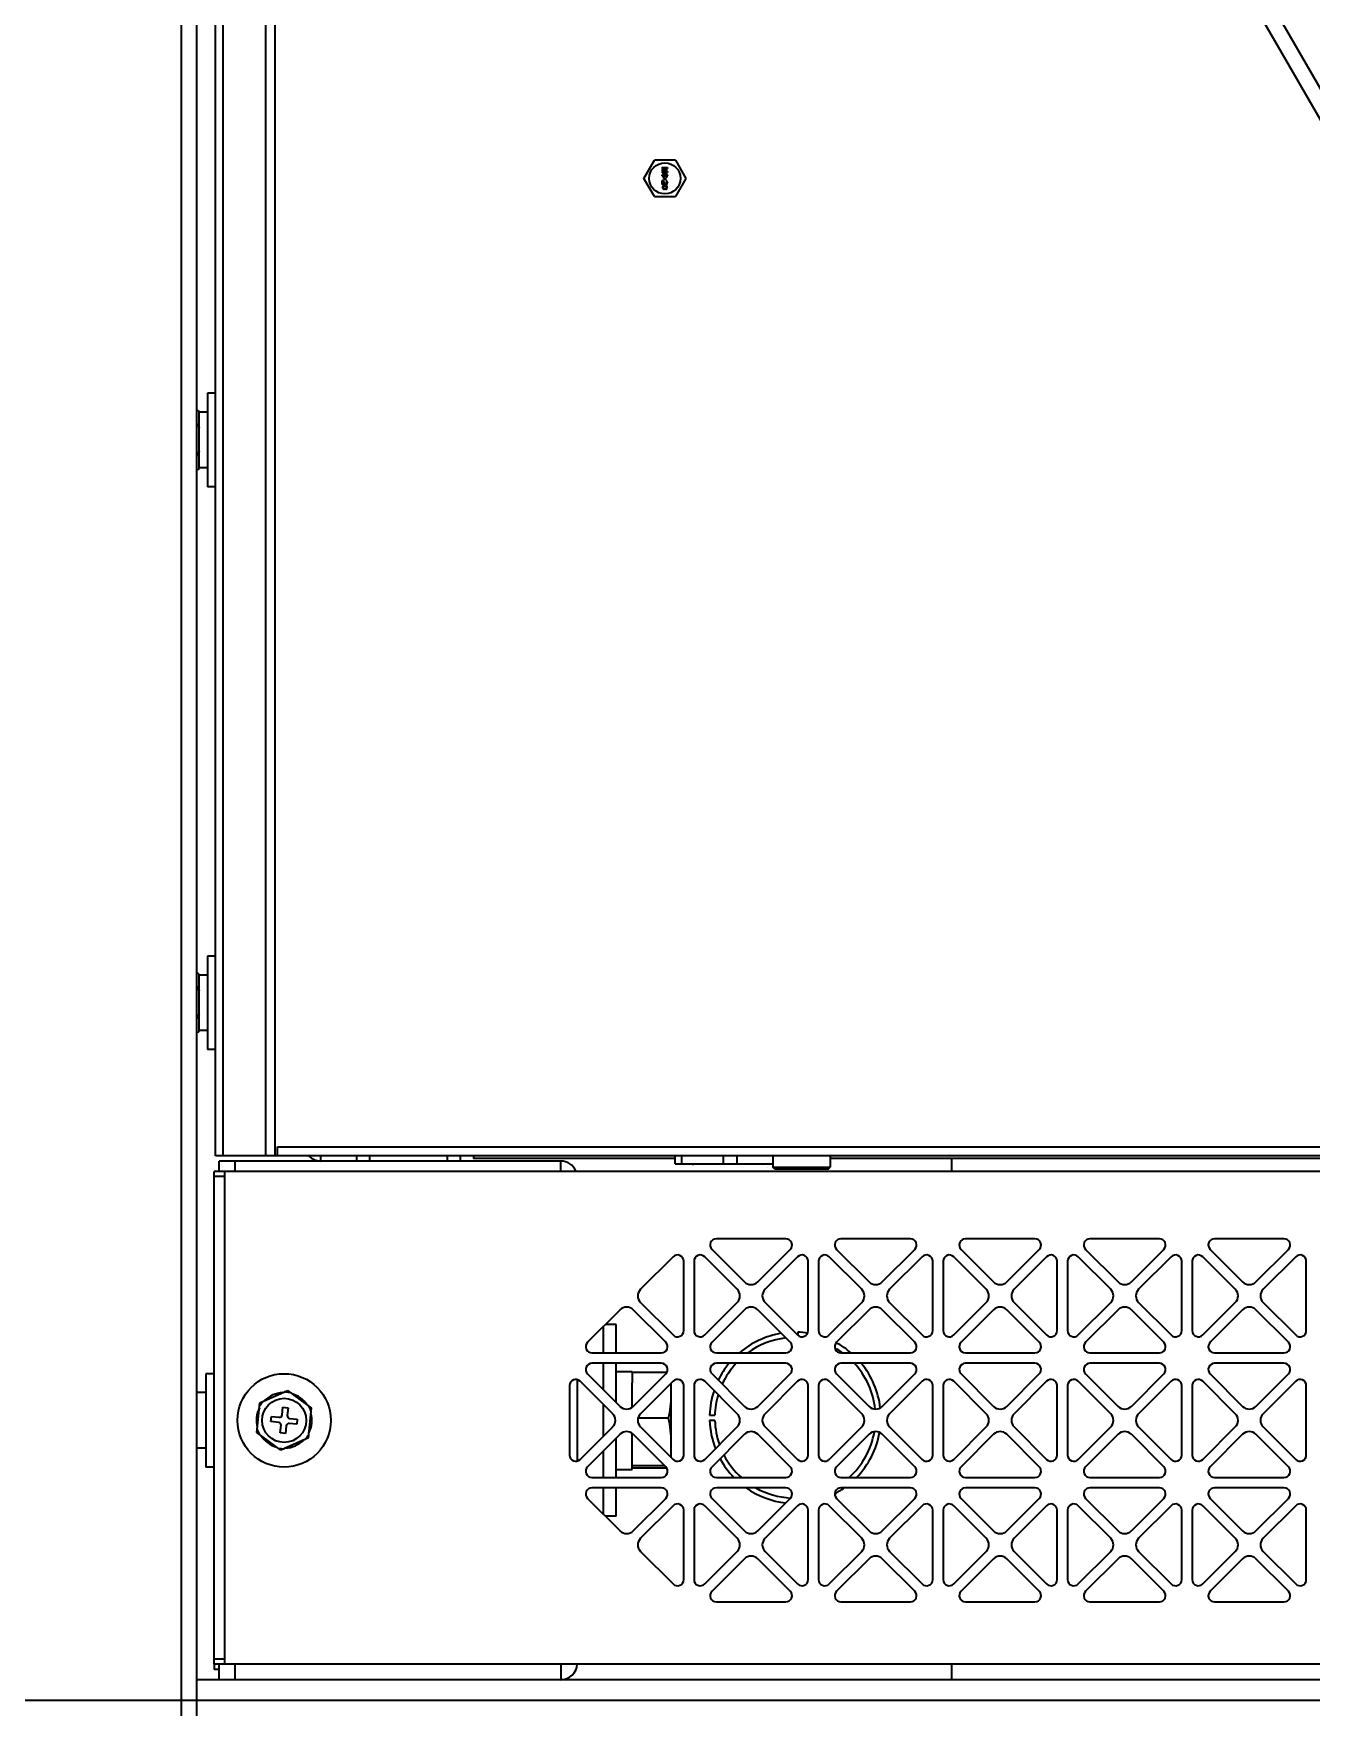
# Model space of a CAD drawing. Header units: millimetres. Extents: x 32496 to 166256, y 3504 to 23939.
# Drawn here: x 92074.3 to 92320.6, y 20087.6 to 20410.4 of the extents above; entities that cross this region are included whole.
import ezdxf

# ---------------------------------------------------------------- set-up
doc = ezdxf.new("R2010")
doc.units = ezdxf.units.MM
doc.layers.get('0').update_dxf_attribs({"lineweight": 35})

# ---------------------------------------------------------------- blocks, each defined once
blk = doc.blocks.new('8-1250')
at = {"linetype": 'Continuous'}
for p, q in [((-7860.13, -34766.29), (-7860.13, -32152.29)), ((-7852.13, -33994.26), (-7464.13, -34666.29)), ((-7852.13, -34000.26), (-7467.6, -34666.29)), ((-7843.83, -34566.29), (-7843.83, -34014.64)), ((-7842.13, -34017.58), (-7842.13, -34566.29)), ((-7857.13, -34766.29), (-7857.13, -34040.26)), ((-7852.13, -34040.26), (-7852.13, -34566.29)), ((-7853.53, -34425.64), (-7853.53, -34180.91)), ((-7771, -34377.85), (-7768.98, -34374.35)), ((-7764.93, -34374.35), (-7768.98, -34374.35)), ((-7767.45, -34375.87), (-7767.45, -34375.75)), ((-7767.45, -34375.75), (-7766.45, -34375.75)), ((-7766.67, -34375.87), (-7767.45, -34376.17)), ((-7766.67, -34375.87), (-7767.45, -34375.87)), ((-7767.45, -34376.33), (-7767.45, -34376.17)), ((-7767.45, -34376.33), (-7766.67, -34376.62)), ((-7767.45, -34376.75), (-7767.45, -34376.62)), ((-7767.45, -34376.62), (-7766.67, -34376.62)), ((-7767.35, -34376.25), (-7766.45, -34375.94)), ((-7766.45, -34376.56), (-7767.35, -34376.25)), ((-7766.45, -34375.75), (-7766.45, -34375.94)), ((-7766.45, -34376.56), (-7766.45, -34376.75)), ((-7764.93, -34374.35), (-7762.91, -34377.85)), ((-7768.98, -34381.35), (-7771, -34377.85)), ((-7766.45, -34376.75), (-7767.45, -34376.75)), ((-7767.43, -34377.14), (-7767.45, -34377.25)), ((-7767.45, -34377.35), (-7767.45, -34377.25)), ((-7767.45, -34377.35), (-7767.43, -34377.46)), ((-7767.45, -34379.04), (-7767.45, -34378.29)), ((-7767.45, -34378.29), (-7767.35, -34378.29)), ((-7767.35, -34379.04), (-7767.45, -34379.04)), ((-7767.43, -34379.46), (-7767.45, -34379.58)), ((-7767.45, -34379.58), (-7767.43, -34379.71)), ((-7767.37, -34377.04), (-7767.43, -34377.14)), ((-7767.43, -34377.46), (-7767.37, -34377.56)), ((-7767.37, -34379.35), (-7767.43, -34379.46)), ((-7767.43, -34379.71), (-7767.37, -34379.81)), ((-7767.28, -34376.98), (-7767.37, -34377.04)), ((-7767.37, -34377.56), (-7767.28, -34377.62)), ((-7767.31, -34379.29), (-7767.37, -34379.35)), ((-7767.37, -34379.81), (-7767.31, -34379.87)), ((-7767.35, -34377.23), (-7767.33, -34377.17)), ((-7767.35, -34377.23), (-7767.35, -34377.37)), ((-7767.33, -34377.44), (-7767.35, -34377.37)), ((-7766.82, -34378.87), (-7767.35, -34378.29)), ((-7767.35, -34378.46), (-7767.35, -34379.04)), ((-7767.35, -34378.46), (-7766.88, -34378.98)), ((-7767.35, -34379.58), (-7767.33, -34379.48)), ((-7767.33, -34379.69), (-7767.35, -34379.58)), ((-7767.33, -34377.17), (-7767.28, -34377.1)), ((-7767.28, -34377.5), (-7767.33, -34377.44)), ((-7767.33, -34379.48), (-7767.28, -34379.42)), ((-7767.28, -34379.75), (-7767.33, -34379.69)), ((-7767.22, -34379.25), (-7767.31, -34379.29)), ((-7767.31, -34379.87), (-7767.22, -34379.92)), ((-7767.18, -34376.94), (-7767.28, -34376.98)), ((-7767.28, -34377.1), (-7767.22, -34377.06)), ((-7767.22, -34377.54), (-7767.28, -34377.5)), ((-7767.28, -34377.62), (-7767.18, -34377.67)), ((-7767.28, -34379.42), (-7767.16, -34379.33)), ((-7767.16, -34379.83), (-7767.28, -34379.75)), ((-7767.22, -34377.06), (-7767.16, -34377.04)), ((-7767.16, -34377.56), (-7767.22, -34377.54)), ((-7767.16, -34379.23), (-7767.22, -34379.25)), ((-7767.03, -34376.92), (-7767.18, -34376.94)), ((-7767.07, -34377.67), (-7767.18, -34377.67)), ((-7767.09, -34377.04), (-7767.16, -34377.04)), ((-7767.16, -34377.56), (-7767.09, -34377.56)), ((-7767.05, -34379.21), (-7767.16, -34379.23)), ((-7767.16, -34379.33), (-7767.03, -34379.31)), ((-7767.03, -34379.85), (-7767.16, -34379.83)), ((-7767.14, -34378), (-7767.14, -34377.96)), ((-7767.14, -34377.96), (-7766.99, -34377.96)), ((-7766.99, -34378), (-7767.14, -34378)), ((-7767.09, -34377.04), (-7767.03, -34377.06)), ((-7767.03, -34377.54), (-7767.09, -34377.56)), ((-7767.07, -34377.83), (-7767.09, -34377.85)), ((-7767.09, -34377.85), (-7766.99, -34377.96)), ((-7766.99, -34378), (-7767.09, -34378.1)), ((-7767.09, -34378.1), (-7767.07, -34378.12)), ((-7767.07, -34377.67), (-7766.97, -34377.62)), ((-7766.94, -34377.96), (-7767.07, -34377.83)), ((-7767.07, -34378.12), (-7766.94, -34378)), ((-7767.05, -34379.21), (-7766.86, -34379.21)), ((-7767.03, -34376.92), (-7766.88, -34376.92)), ((-7767.03, -34377.06), (-7766.99, -34377.1)), ((-7766.99, -34377.5), (-7767.03, -34377.54)), ((-7766.88, -34379.31), (-7767.03, -34379.31)), ((-7767.03, -34379.85), (-7766.88, -34379.85)), ((-7766.99, -34377.1), (-7766.94, -34377.17)), ((-7766.94, -34377.44), (-7766.99, -34377.5)), ((-7766.97, -34377.62), (-7766.9, -34377.56)), ((-7766.94, -34377.17), (-7766.92, -34377.23)), ((-7766.92, -34377.37), (-7766.94, -34377.44)), ((-7766.82, -34377.83), (-7766.94, -34377.96)), ((-7766.94, -34378), (-7766.82, -34378.12)), ((-7766.84, -34377.14), (-7766.92, -34377.02)), ((-7766.88, -34377.02), (-7766.92, -34377.02)), ((-7766.92, -34377.37), (-7766.92, -34377.23)), ((-7766.9, -34377.56), (-7766.84, -34377.46)), ((-7766.9, -34377.96), (-7766.8, -34377.85)), ((-7766.9, -34377.96), (-7766.75, -34377.96)), ((-7766.8, -34378.1), (-7766.9, -34378)), ((-7766.75, -34378), (-7766.9, -34378)), ((-7766.73, -34376.94), (-7766.88, -34376.92)), ((-7766.88, -34377.02), (-7766.75, -34377.04)), ((-7766.88, -34378.98), (-7766.82, -34379.02)), ((-7766.88, -34379.31), (-7766.75, -34379.33)), ((-7766.75, -34379.83), (-7766.88, -34379.85)), ((-7766.75, -34379.23), (-7766.86, -34379.21)), ((-7766.82, -34377.25), (-7766.84, -34377.14)), ((-7766.84, -34377.46), (-7766.82, -34377.35)), ((-7766.82, -34377.25), (-7766.82, -34377.35)), ((-7766.8, -34377.85), (-7766.82, -34377.83)), ((-7766.82, -34378.12), (-7766.8, -34378.1)), ((-7766.73, -34378.92), (-7766.82, -34378.87)), ((-7766.82, -34379.02), (-7766.73, -34379.04)), ((-7766.75, -34377.04), (-7766.69, -34377.06)), ((-7766.75, -34377.96), (-7766.75, -34378)), ((-7766.69, -34379.25), (-7766.75, -34379.23)), ((-7766.75, -34379.33), (-7766.62, -34379.42)), ((-7766.62, -34379.75), (-7766.75, -34379.83)), ((-7766.62, -34376.98), (-7766.73, -34376.94)), ((-7766.73, -34378.92), (-7766.69, -34378.92)), ((-7766.69, -34379.04), (-7766.73, -34379.04)), ((-7766.69, -34377.06), (-7766.62, -34377.1)), ((-7766.62, -34377.48), (-7766.69, -34377.52)), ((-7766.69, -34377.62), (-7766.69, -34377.52)), ((-7766.69, -34377.62), (-7766.62, -34377.6)), ((-7766.69, -34378.42), (-7766.69, -34378.31)), ((-7766.6, -34378.33), (-7766.69, -34378.31)), ((-7766.69, -34378.42), (-7766.62, -34378.46)), ((-7766.62, -34378.87), (-7766.69, -34378.92)), ((-7766.69, -34379.04), (-7766.6, -34379.02)), ((-7766.6, -34379.29), (-7766.69, -34379.25)), ((-7766.69, -34379.92), (-7766.6, -34379.87)), ((-7766.54, -34377.04), (-7766.62, -34376.98)), ((-7766.62, -34377.1), (-7766.58, -34377.17)), ((-7766.58, -34377.42), (-7766.62, -34377.48)), ((-7766.62, -34377.6), (-7766.54, -34377.54)), ((-7766.62, -34378.46), (-7766.58, -34378.52)), ((-7766.58, -34378.81), (-7766.62, -34378.87)), ((-7766.62, -34379.42), (-7766.58, -34379.48)), ((-7766.58, -34379.69), (-7766.62, -34379.75)), ((-7766.52, -34378.42), (-7766.6, -34378.33)), ((-7766.6, -34379.02), (-7766.52, -34378.94)), ((-7766.54, -34379.35), (-7766.6, -34379.29)), ((-7766.6, -34379.87), (-7766.54, -34379.81)), ((-7766.58, -34377.17), (-7766.56, -34377.23)), ((-7766.56, -34377.35), (-7766.58, -34377.42)), ((-7766.58, -34378.52), (-7766.56, -34378.62)), ((-7766.56, -34378.71), (-7766.58, -34378.81)), ((-7766.58, -34379.48), (-7766.56, -34379.58)), ((-7766.56, -34379.58), (-7766.58, -34379.69)), ((-7766.56, -34377.35), (-7766.56, -34377.23)), ((-7766.56, -34378.71), (-7766.56, -34378.62)), ((-7766.48, -34377.14), (-7766.54, -34377.04)), ((-7766.54, -34377.54), (-7766.48, -34377.44)), ((-7766.48, -34379.46), (-7766.54, -34379.35)), ((-7766.54, -34379.81), (-7766.48, -34379.71)), ((-7766.48, -34378.5), (-7766.52, -34378.42)), ((-7766.52, -34378.94), (-7766.48, -34378.85)), ((-7766.45, -34377.25), (-7766.48, -34377.14)), ((-7766.48, -34377.44), (-7766.45, -34377.33)), ((-7766.45, -34378.64), (-7766.48, -34378.5)), ((-7766.48, -34378.85), (-7766.45, -34378.73)), ((-7766.45, -34379.58), (-7766.48, -34379.46)), ((-7766.48, -34379.71), (-7766.45, -34379.58)), ((-7766.45, -34377.25), (-7766.45, -34377.33)), ((-7766.45, -34378.64), (-7766.45, -34378.73)), ((-7762.91, -34377.85), (-7764.93, -34381.35)), ((-7768.98, -34381.35), (-7764.93, -34381.35)), ((-7767.22, -34379.92), (-7767.16, -34379.94)), ((-7767.16, -34379.94), (-7767.05, -34379.96)), ((-7766.86, -34379.96), (-7767.05, -34379.96)), ((-7766.86, -34379.96), (-7766.75, -34379.94)), ((-7766.75, -34379.94), (-7766.69, -34379.92)), ((-7855.13, -34419.29), (-7855.13, -34437.29)), ((-7853.53, -34419.29), (-7855.13, -34419.29)), ((-7856.73, -34422.82), (-7857, -34422.54)), ((-7856.73, -34433.76), (-7856.73, -34422.82)), ((-7855.13, -34422.94), (-7856.73, -34422.94)), ((-7853.53, -34430.91), (-7853.53, -34425.64)), ((-7853.53, -34566.29), (-7853.53, -34430.91)), ((-7856.73, -34433.76), (-7857, -34434.03)), ((-7855.13, -34433.64), (-7856.73, -34433.64)), ((-7853.53, -34437.29), (-7855.13, -34437.29)), ((-7855.13, -34527.79), (-7855.13, -34545.79)), ((-7853.53, -34527.79), (-7855.13, -34527.79)), ((-7856.73, -34531.32), (-7857, -34531.04)), ((-7856.73, -34542.26), (-7856.73, -34531.32)), ((-7855.13, -34531.44), (-7856.73, -34531.44)), ((-7856.73, -34542.26), (-7857, -34542.53)), ((-7855.13, -34542.14), (-7856.73, -34542.14)), ((-7853.53, -34545.79), (-7855.13, -34545.79)), ((-7843.83, -34566.29), (-7853.53, -34566.29)), ((-7525.33, -34566.29), (-7843.83, -34566.29)), ((-7841.63, -34566.29), (-7841.63, -34564.59)), ((-7841.63, -34564.59), (-7526.31, -34564.59)), ((-7833.33, -34566.29), (-7833.33, -34567.29)), ((-7826.33, -34567.29), (-7826.33, -34566.29)), ((-7823.83, -34567.29), (-7823.83, -34566.29)), ((-7808.83, -34567.29), (-7808.83, -34566.29)), ((-7806.33, -34567.29), (-7806.33, -34566.29)), ((-7803.83, -34566.29), (-7803.83, -34566.79)), ((-7764.99, -34566.79), (-7803.83, -34566.79)), ((-7764.99, -34567.86), (-7764.99, -34566.29)), ((-7763.68, -34567.86), (-7763.68, -34566.29)), ((-7755.65, -34567.86), (-7755.65, -34566.29)), ((-7753.01, -34567.86), (-7753.01, -34566.29)), ((-7746.15, -34566.29), (-7746.15, -34568.49)), ((-7735.1, -34566.29), (-7735.1, -34568.49)), ((-7525.04, -34566.79), (-7735.1, -34566.79)), ((-7711.63, -34569.29), (-7711.63, -34566.79)), ((-7853.83, -34664.29), (-7853.83, -34569.29)), ((-7523.6, -34569.29), (-7853.83, -34569.29)), ((-7851.83, -34570.29), (-7853.83, -34570.29)), ((-7852.83, -34569.29), (-7852.83, -34567.29)), ((-7787.03, -34567.29), (-7852.83, -34567.29)), ((-7851.83, -34569.29), (-7851.83, -34570.29)), ((-7851.83, -34570.29), (-7851.83, -34663.29)), ((-7849.83, -34567.29), (-7849.83, -34569.29)), ((-7787.03, -34569.29), (-7787.03, -34567.29)), ((-7764.99, -34567.86), (-7746.15, -34567.86)), ((-7745.85, -34568.79), (-7746.15, -34568.49)), ((-7746.15, -34568.49), (-7735.1, -34568.49)), ((-7745.85, -34568.79), (-7735.4, -34568.79)), ((-7735.4, -34568.79), (-7735.1, -34568.49)), ((-7743.64, -34582.29), (-7757.02, -34582.29)), ((-7719.64, -34582.29), (-7733.02, -34582.29)), ((-7695.64, -34582.29), (-7709.02, -34582.29)), ((-7671.64, -34582.29), (-7685.02, -34582.29)), ((-7647.64, -34582.29), (-7661.02, -34582.29)), ((-7765.38, -34585.75), (-7771.64, -34592.02)), ((-7753.01, -34592.02), (-7759.28, -34585.75)), ((-7757.87, -34584.34), (-7751.6, -34590.6)), ((-7749.05, -34590.6), (-7742.79, -34584.34)), ((-7741.38, -34585.75), (-7747.64, -34592.02)), ((-7729.01, -34592.02), (-7735.28, -34585.75)), ((-7733.87, -34584.34), (-7727.6, -34590.6)), ((-7725.05, -34590.6), (-7718.79, -34584.34)), ((-7717.38, -34585.75), (-7723.64, -34592.02)), ((-7705.01, -34592.02), (-7711.28, -34585.75)), ((-7709.87, -34584.34), (-7703.6, -34590.6)), ((-7701.05, -34590.6), (-7694.79, -34584.34)), ((-7693.38, -34585.75), (-7699.64, -34592.02)), ((-7681.01, -34592.02), (-7687.28, -34585.75)), ((-7685.87, -34584.34), (-7679.6, -34590.6)), ((-7677.05, -34590.6), (-7670.79, -34584.34)), ((-7669.38, -34585.75), (-7675.64, -34592.02)), ((-7657.01, -34592.02), (-7663.28, -34585.75)), ((-7661.87, -34584.34), (-7655.6, -34590.6)), ((-7653.05, -34590.6), (-7646.79, -34584.34)), ((-7645.38, -34585.75), (-7651.64, -34592.02)), ((-7763.33, -34599.98), (-7763.33, -34586.6)), ((-7761.33, -34586.6), (-7761.33, -34599.98)), ((-7739.33, -34599.98), (-7739.33, -34586.6)), ((-7737.33, -34586.6), (-7737.33, -34599.98)), ((-7715.33, -34599.98), (-7715.33, -34586.6)), ((-7713.33, -34586.6), (-7713.33, -34599.98)), ((-7691.33, -34599.98), (-7691.33, -34586.6)), ((-7689.33, -34586.6), (-7689.33, -34599.98)), ((-7667.33, -34599.98), (-7667.33, -34586.6)), ((-7665.33, -34586.6), (-7665.33, -34599.98)), ((-7643.33, -34599.98), (-7643.33, -34586.6)), ((-7775.6, -34595.98), (-7781.87, -34602.24)), ((-7766.79, -34602.24), (-7773.05, -34595.98)), ((-7771.64, -34594.56), (-7765.38, -34600.83)), ((-7759.28, -34600.83), (-7753.01, -34594.56)), ((-7751.6, -34595.98), (-7757.87, -34602.24)), ((-7742.79, -34602.24), (-7749.05, -34595.98)), ((-7747.64, -34594.56), (-7741.38, -34600.83)), ((-7735.28, -34600.83), (-7729.01, -34594.56)), ((-7727.6, -34595.98), (-7733.87, -34602.24)), ((-7718.79, -34602.24), (-7725.05, -34595.98)), ((-7723.64, -34594.56), (-7717.38, -34600.83)), ((-7711.28, -34600.83), (-7705.01, -34594.56)), ((-7703.6, -34595.98), (-7709.87, -34602.24)), ((-7694.79, -34602.24), (-7701.05, -34595.98)), ((-7699.64, -34594.56), (-7693.38, -34600.83)), ((-7687.28, -34600.83), (-7681.01, -34594.56)), ((-7679.6, -34595.98), (-7685.87, -34602.24)), ((-7670.79, -34602.24), (-7677.05, -34595.98)), ((-7675.64, -34594.56), (-7669.38, -34600.83)), ((-7663.28, -34600.83), (-7657.01, -34594.56)), ((-7655.6, -34595.98), (-7661.87, -34602.24)), ((-7646.79, -34602.24), (-7653.05, -34595.98)), ((-7651.64, -34594.56), (-7645.38, -34600.83)), ((-7778.83, -34599.2), (-7778.83, -34604.29)), ((-7776.33, -34598.79), (-7778.41, -34598.79)), ((-7776.33, -34604.29), (-7776.33, -34598.79)), ((-7741.33, -34600.3), (-7741.33, -34600.87)), ((-7781.02, -34604.29), (-7767.64, -34604.29)), ((-7757.02, -34604.29), (-7743.64, -34604.29)), ((-7733.02, -34604.29), (-7719.64, -34604.29)), ((-7709.02, -34604.29), (-7695.64, -34604.29)), ((-7685.02, -34604.29), (-7671.64, -34604.29)), ((-7661.02, -34604.29), (-7647.64, -34604.29)), ((-7855.43, -34608.29), (-7855.43, -34626.29)), ((-7853.83, -34608.29), (-7855.43, -34608.29)), ((-7781.87, -34608.34), (-7775.6, -34614.6)), ((-7767.64, -34606.29), (-7781.02, -34606.29)), ((-7778.83, -34606.29), (-7778.83, -34611.37)), ((-7776.33, -34613.87), (-7776.33, -34606.29)), ((-7776.33, -34607.84), (-7773.23, -34607.84)), ((-7773.23, -34608.09), (-7773.23, -34607.84)), ((-7773.23, -34608.09), (-7773.23, -34610.06)), ((-7766.6, -34608.09), (-7773.23, -34608.09)), ((-7773.05, -34614.6), (-7766.79, -34608.34)), ((-7757.87, -34608.34), (-7751.6, -34614.6)), ((-7743.64, -34606.29), (-7757.02, -34606.29)), ((-7749.05, -34614.6), (-7742.79, -34608.34)), ((-7733.87, -34608.34), (-7727.6, -34614.6)), ((-7719.64, -34606.29), (-7733.02, -34606.29)), ((-7725.05, -34614.6), (-7718.79, -34608.34)), ((-7709.87, -34608.34), (-7703.6, -34614.6)), ((-7695.64, -34606.29), (-7709.02, -34606.29)), ((-7701.05, -34614.6), (-7694.79, -34608.34)), ((-7685.87, -34608.34), (-7679.6, -34614.6)), ((-7671.64, -34606.29), (-7685.02, -34606.29)), ((-7677.05, -34614.6), (-7670.79, -34608.34)), ((-7661.87, -34608.34), (-7655.6, -34614.6)), ((-7647.64, -34606.29), (-7661.02, -34606.29)), ((-7653.05, -34614.6), (-7646.79, -34608.34)), ((-7855.43, -34611.94), (-7857.03, -34611.94)), ((-7844.99, -34613.89), (-7839.71, -34611.55)), ((-7839.71, -34611.55), (-7835.05, -34614.95)), ((-7785.33, -34610.6), (-7785.33, -34623.98)), ((-7783.83, -34609.45), (-7783.83, -34625.13)), ((-7777.01, -34616.02), (-7783.28, -34609.75)), ((-7773.23, -34614.74), (-7773.23, -34610.06)), ((-7765.38, -34609.75), (-7771.64, -34616.02)), ((-7765.73, -34624.47), (-7765.73, -34610.1)), ((-7763.33, -34623.98), (-7763.33, -34610.6)), ((-7761.33, -34610.6), (-7761.33, -34623.98)), ((-7753.01, -34616.02), (-7759.28, -34609.75)), ((-7741.38, -34609.75), (-7747.64, -34616.02)), ((-7739.33, -34623.98), (-7739.33, -34610.6)), ((-7737.33, -34610.6), (-7737.33, -34623.98)), ((-7729.01, -34616.02), (-7735.28, -34609.75)), ((-7717.38, -34609.75), (-7723.64, -34616.02)), ((-7715.33, -34623.98), (-7715.33, -34610.6)), ((-7713.33, -34610.6), (-7713.33, -34623.98)), ((-7705.01, -34616.02), (-7711.28, -34609.75)), ((-7693.38, -34609.75), (-7699.64, -34616.02)), ((-7691.33, -34623.98), (-7691.33, -34610.6)), ((-7689.33, -34610.6), (-7689.33, -34623.98)), ((-7681.01, -34616.02), (-7687.28, -34609.75)), ((-7669.38, -34609.75), (-7675.64, -34616.02)), ((-7667.33, -34623.98), (-7667.33, -34610.6)), ((-7665.33, -34610.6), (-7665.33, -34623.98)), ((-7657.01, -34616.02), (-7663.28, -34609.75)), ((-7645.38, -34609.75), (-7651.64, -34616.02)), ((-7643.33, -34623.98), (-7643.33, -34610.6)), ((-7845.61, -34619.63), (-7844.99, -34613.89)), ((-7840.72, -34616.24), (-7840.56, -34614.75)), ((-7840.56, -34614.75), (-7839.56, -34614.86)), ((-7839.56, -34614.86), (-7839.72, -34616.35)), ((-7835.66, -34620.69), (-7835.05, -34614.95)), ((-7778.83, -34614.2), (-7778.83, -34620.37)), ((-7842.87, -34617.52), (-7842.76, -34616.53)), ((-7841.38, -34617.68), (-7842.87, -34617.52)), ((-7842.76, -34616.53), (-7841.27, -34616.69)), ((-7841.09, -34619.72), (-7840.93, -34618.23)), ((-7839.94, -34618.34), (-7840.1, -34619.83)), ((-7837.9, -34618.05), (-7839.39, -34617.89)), ((-7839.28, -34616.9), (-7837.79, -34617.06)), ((-7837.79, -34617.06), (-7837.9, -34618.05)), ((-7783.28, -34624.83), (-7777.01, -34618.56)), ((-7766.23, -34616.87), (-7772.11, -34616.87)), ((-7771.64, -34618.56), (-7765.38, -34624.83)), ((-7759.28, -34624.83), (-7753.01, -34618.56)), ((-7758.32, -34616.29), (-7757.32, -34616.29)), ((-7757.32, -34617.29), (-7758.32, -34617.29)), ((-7747.64, -34618.56), (-7741.38, -34624.83)), ((-7735.28, -34624.83), (-7729.01, -34618.56)), ((-7723.64, -34618.56), (-7717.38, -34624.83)), ((-7711.28, -34624.83), (-7705.01, -34618.56)), ((-7699.64, -34618.56), (-7693.38, -34624.83)), ((-7687.28, -34624.83), (-7681.01, -34618.56)), ((-7675.64, -34618.56), (-7669.38, -34624.83)), ((-7663.28, -34624.83), (-7657.01, -34618.56)), ((-7651.64, -34618.56), (-7645.38, -34624.83)), ((-7840.94, -34623.03), (-7845.61, -34619.63)), ((-7840.1, -34619.83), (-7841.09, -34619.72)), ((-7835.66, -34620.69), (-7840.94, -34623.03)), ((-7775.6, -34619.98), (-7781.87, -34626.24)), ((-7776.33, -34628.29), (-7776.33, -34620.7)), ((-7773.23, -34623.98), (-7773.23, -34619.83)), ((-7766.79, -34626.24), (-7773.05, -34619.98)), ((-7751.6, -34619.98), (-7757.87, -34626.24)), ((-7742.79, -34626.24), (-7749.05, -34619.98)), ((-7727.6, -34619.98), (-7733.87, -34626.24)), ((-7718.79, -34626.24), (-7725.05, -34619.98)), ((-7703.6, -34619.98), (-7709.87, -34626.24)), ((-7694.79, -34626.24), (-7701.05, -34619.98)), ((-7679.6, -34619.98), (-7685.87, -34626.24)), ((-7670.79, -34626.24), (-7677.05, -34619.98)), ((-7655.6, -34619.98), (-7661.87, -34626.24)), ((-7646.79, -34626.24), (-7653.05, -34619.98)), ((-7855.43, -34622.64), (-7857.03, -34622.64)), ((-7778.83, -34623.2), (-7778.83, -34628.29)), ((-7773.23, -34626.17), (-7773.23, -34623.98)), ((-7853.83, -34626.29), (-7855.43, -34626.29)), ((-7781.02, -34628.29), (-7767.64, -34628.29)), ((-7776.33, -34626.74), (-7773.23, -34626.74)), ((-7766.96, -34626.07), (-7773.23, -34626.07)), ((-7773.23, -34626.74), (-7773.23, -34626.17)), ((-7766.6, -34626.49), (-7773.23, -34626.49)), ((-7757.02, -34628.29), (-7743.64, -34628.29)), ((-7733.02, -34628.29), (-7719.64, -34628.29)), ((-7709.02, -34628.29), (-7695.64, -34628.29)), ((-7685.02, -34628.29), (-7671.64, -34628.29)), ((-7661.02, -34628.29), (-7647.64, -34628.29)), ((-7767.64, -34630.29), (-7781.02, -34630.29)), ((-7778.83, -34630.29), (-7778.83, -34635.37)), ((-7776.33, -34635.79), (-7776.33, -34630.29)), ((-7743.64, -34630.29), (-7757.02, -34630.29)), ((-7719.64, -34630.29), (-7733.02, -34630.29)), ((-7695.64, -34630.29), (-7709.02, -34630.29)), ((-7671.64, -34630.29), (-7685.02, -34630.29)), ((-7647.64, -34630.29), (-7661.02, -34630.29)), ((-7781.87, -34632.34), (-7775.6, -34638.6)), ((-7773.05, -34638.6), (-7766.79, -34632.34)), ((-7765.38, -34633.75), (-7771.64, -34640.02)), ((-7763.33, -34647.98), (-7763.33, -34634.6)), ((-7761.33, -34634.6), (-7761.33, -34647.98)), ((-7753.01, -34640.02), (-7759.28, -34633.75)), ((-7757.87, -34632.34), (-7751.6, -34638.6)), ((-7749.05, -34638.6), (-7742.79, -34632.34)), ((-7741.38, -34633.75), (-7747.64, -34640.02)), ((-7739.33, -34647.98), (-7739.33, -34634.6)), ((-7737.33, -34634.6), (-7737.33, -34647.98)), ((-7729.01, -34640.02), (-7735.28, -34633.75)), ((-7733.87, -34632.34), (-7727.6, -34638.6)), ((-7725.05, -34638.6), (-7718.79, -34632.34)), ((-7717.38, -34633.75), (-7723.64, -34640.02)), ((-7715.33, -34647.98), (-7715.33, -34634.6)), ((-7713.33, -34634.6), (-7713.33, -34647.98)), ((-7705.01, -34640.02), (-7711.28, -34633.75)), ((-7709.87, -34632.34), (-7703.6, -34638.6)), ((-7701.05, -34638.6), (-7694.79, -34632.34)), ((-7693.38, -34633.75), (-7699.64, -34640.02)), ((-7691.33, -34647.98), (-7691.33, -34634.6)), ((-7689.33, -34634.6), (-7689.33, -34647.98)), ((-7681.01, -34640.02), (-7687.28, -34633.75)), ((-7685.87, -34632.34), (-7679.6, -34638.6)), ((-7677.05, -34638.6), (-7670.79, -34632.34)), ((-7669.38, -34633.75), (-7675.64, -34640.02)), ((-7667.33, -34647.98), (-7667.33, -34634.6)), ((-7665.33, -34634.6), (-7665.33, -34647.98)), ((-7657.01, -34640.02), (-7663.28, -34633.75)), ((-7661.87, -34632.34), (-7655.6, -34638.6)), ((-7653.05, -34638.6), (-7646.79, -34632.34)), ((-7645.38, -34633.75), (-7651.64, -34640.02)), ((-7643.33, -34647.98), (-7643.33, -34634.6)), ((-7776.33, -34635.79), (-7778.41, -34635.79)), ((-7771.64, -34642.56), (-7765.38, -34648.83)), ((-7759.28, -34648.83), (-7753.01, -34642.56)), ((-7751.6, -34643.98), (-7757.87, -34650.24)), ((-7742.79, -34650.24), (-7749.05, -34643.98)), ((-7747.64, -34642.56), (-7741.38, -34648.83)), ((-7735.28, -34648.83), (-7729.01, -34642.56)), ((-7727.6, -34643.98), (-7733.87, -34650.24)), ((-7718.79, -34650.24), (-7725.05, -34643.98)), ((-7723.64, -34642.56), (-7717.38, -34648.83)), ((-7711.28, -34648.83), (-7705.01, -34642.56)), ((-7703.6, -34643.98), (-7709.87, -34650.24)), ((-7694.79, -34650.24), (-7701.05, -34643.98)), ((-7699.64, -34642.56), (-7693.38, -34648.83)), ((-7687.28, -34648.83), (-7681.01, -34642.56)), ((-7679.6, -34643.98), (-7685.87, -34650.24)), ((-7670.79, -34650.24), (-7677.05, -34643.98)), ((-7675.64, -34642.56), (-7669.38, -34648.83)), ((-7663.28, -34648.83), (-7657.01, -34642.56)), ((-7655.6, -34643.98), (-7661.87, -34650.24)), ((-7646.79, -34650.24), (-7653.05, -34643.98)), ((-7651.64, -34642.56), (-7645.38, -34648.83)), ((-7757.02, -34652.29), (-7743.64, -34652.29)), ((-7733.02, -34652.29), (-7719.64, -34652.29)), ((-7709.02, -34652.29), (-7695.64, -34652.29)), ((-7685.02, -34652.29), (-7671.64, -34652.29)), ((-7661.02, -34652.29), (-7647.64, -34652.29)), ((-7853.83, -34663.29), (-7851.83, -34663.29)), ((-7851.83, -34663.29), (-7851.83, -34664.29)), ((-7853.83, -34664.29), (-7853.83, -34665.29)), ((-7468.75, -34664.29), (-7853.83, -34664.29)), ((-7852.83, -34665.29), (-7853.83, -34665.29)), ((-7852.83, -34664.88), (-7852.83, -34664.29)), ((-7852.83, -34667.29), (-7852.83, -34664.88)), ((-7849.83, -34664.29), (-7849.83, -34667.29)), ((-7787.03, -34664.29), (-7787.03, -34667.29)), ((-7711.63, -34667.29), (-7711.63, -34664.29)), ((-7507.6, -34667.29), (-7857.13, -34667.29)), ((-7001.13, -34671.29), (-7907.13, -34671.29))]:
    blk.add_line(p, q, dxfattribs=at)
for centre, radius in [((-7766.95, -34377.85), 3), ((-7840.33, -34617.29), 9), ((-7840.33, -34617.29), 4.25)]:
    blk.add_circle(centre, radius, dxfattribs=at)
for centre, radius, start, end in [((-7833.33, -34564.29), 3, 222.2942, 270), ((-7787.03, -34570.49), 3.2, 22.1477, 90), ((-7757.02, -34583.49), 1.2, 90, 225), ((-7743.64, -34583.49), 1.2, 315, 90), ((-7733.02, -34583.49), 1.2, 90, 225), ((-7719.64, -34583.49), 1.2, 315, 90), ((-7709.02, -34583.49), 1.2, 90, 225), ((-7695.64, -34583.49), 1.2, 315, 90), ((-7685.02, -34583.49), 1.2, 90, 225), ((-7671.64, -34583.49), 1.2, 315, 90), ((-7661.02, -34583.49), 1.2, 90, 225), ((-7647.64, -34583.49), 1.2, 315, 90), ((-7764.53, -34586.6), 1.2, 0, 135), ((-7760.13, -34586.6), 1.2, 45, 180), ((-7740.53, -34586.6), 1.2, 0, 135), ((-7736.13, -34586.6), 1.2, 45, 180), ((-7716.53, -34586.6), 1.2, 0, 135), ((-7712.13, -34586.6), 1.2, 45, 180), ((-7692.53, -34586.6), 1.2, 0, 135), ((-7688.13, -34586.6), 1.2, 45, 180), ((-7668.53, -34586.6), 1.2, 0, 135), ((-7664.13, -34586.6), 1.2, 45, 180), ((-7644.53, -34586.6), 1.2, 0, 135), ((-7770.37, -34593.29), 1.8, 135, 225), ((-7754.29, -34593.29), 1.8, 315, 45), ((-7750.33, -34589.33), 1.8, 225, 315), ((-7746.37, -34593.29), 1.8, 135, 225), ((-7730.29, -34593.29), 1.8, 315, 45), ((-7726.33, -34589.33), 1.8, 225, 315), ((-7722.37, -34593.29), 1.8, 135, 225), ((-7706.29, -34593.29), 1.8, 315, 45), ((-7702.33, -34589.33), 1.8, 225, 315), ((-7698.37, -34593.29), 1.8, 135, 225), ((-7682.29, -34593.29), 1.8, 315, 45), ((-7678.33, -34589.33), 1.8, 225, 315), ((-7674.37, -34593.29), 1.8, 135, 225), ((-7658.29, -34593.29), 1.8, 315, 45), ((-7654.33, -34589.33), 1.8, 225, 315), ((-7650.37, -34593.29), 1.8, 135, 225), ((-7774.33, -34597.25), 1.8, 45, 135), ((-7750.33, -34597.25), 1.8, 45, 135), ((-7726.33, -34597.25), 1.8, 45, 135), ((-7702.33, -34597.25), 1.8, 45, 135), ((-7678.33, -34597.25), 1.8, 45, 135), ((-7654.33, -34597.25), 1.8, 45, 135), ((-7781.02, -34603.09), 1.2, 135, 270), ((-7767.64, -34603.09), 1.2, 270, 45), ((-7764.53, -34599.98), 1.2, 225, 0), ((-7760.13, -34599.98), 1.2, 180, 315), ((-7757.02, -34603.09), 1.2, 135, 270), ((-7741.83, -34616.79), 16.5, 99.3509, 130.6683), ((-7741.83, -34616.79), 15.5, 96.6565, 126.1377), ((-7743.64, -34603.09), 1.2, 270, 45), ((-7740.53, -34599.98), 1.2, 225, 0), ((-7741.83, -34616.79), 16.5, 81.6555, 88.2635), ((-7736.13, -34599.98), 1.2, 180, 315), ((-7733.02, -34603.09), 1.2, 135, 270), ((-7741.83, -34616.79), 16.5, 49.3326, 61.3742), ((-7719.64, -34603.09), 1.2, 270, 45), ((-7716.53, -34599.98), 1.2, 225, 0), ((-7712.13, -34599.98), 1.2, 180, 315), ((-7709.02, -34603.09), 1.2, 135, 270), ((-7695.64, -34603.09), 1.2, 270, 45), ((-7692.53, -34599.98), 1.2, 225, 0), ((-7688.13, -34599.98), 1.2, 180, 315), ((-7685.02, -34603.09), 1.2, 135, 270), ((-7671.64, -34603.09), 1.2, 270, 45), ((-7668.53, -34599.98), 1.2, 225, 0), ((-7664.13, -34599.98), 1.2, 180, 315), ((-7661.02, -34603.09), 1.2, 135, 270), ((-7647.64, -34603.09), 1.2, 270, 45), ((-7644.53, -34599.98), 1.2, 225, 0), ((-7741.83, -34616.79), 15.5, 53.8624, 60.4118), ((-7781.02, -34607.49), 1.2, 90, 225), ((-7767.64, -34607.49), 1.2, 315, 90), ((-7757.02, -34607.49), 1.2, 90, 225), ((-7741.83, -34616.79), 16.5, 140.4498, 153.9785), ((-7741.83, -34616.79), 15.5, 137.2859, 155.2721), ((-7743.64, -34607.49), 1.2, 315, 90), ((-7733.02, -34607.49), 1.2, 90, 225), ((-7741.83, -34616.79), 15.5, 6.1975, 42.7133), ((-7741.83, -34616.79), 16.5, 6.6065, 39.5497), ((-7719.64, -34607.49), 1.2, 315, 90), ((-7709.02, -34607.49), 1.2, 90, 225), ((-7695.64, -34607.49), 1.2, 315, 90), ((-7685.02, -34607.49), 1.2, 90, 225), ((-7671.64, -34607.49), 1.2, 315, 90), ((-7661.02, -34607.49), 1.2, 90, 225), ((-7647.64, -34607.49), 1.2, 315, 90), ((-7840.33, -34617.29), 5.35, 93.0614, 134.7408), ((-7840.33, -34617.29), 5.47, 77.9086, 89.8935), ((-7840.33, -34617.29), 5.35, 33.0614, 74.7408), ((-7784.13, -34610.6), 1.2, 45, 180), ((-7764.53, -34610.6), 1.2, 0, 135), ((-7760.13, -34610.6), 1.2, 45, 180), ((-7741.83, -34616.79), 16.5, 161.5407, 178.2635), ((-7740.53, -34610.6), 1.2, 0, 135), ((-7736.13, -34610.6), 1.2, 45, 180), ((-7716.53, -34610.6), 1.2, 0, 135), ((-7712.13, -34610.6), 1.2, 45, 180), ((-7692.53, -34610.6), 1.2, 0, 135), ((-7688.13, -34610.6), 1.2, 45, 180), ((-7668.53, -34610.6), 1.2, 0, 135), ((-7664.13, -34610.6), 1.2, 45, 180), ((-7644.53, -34610.6), 1.2, 0, 135), ((-7840.33, -34617.29), 5.35, 153.0614, 194.7408), ((-7840.33, -34617.29), 5.47, 137.9086, 149.8935), ((-7840.33, -34617.29), 5.47, 17.9086, 29.8935), ((-7774.33, -34613.33), 1.8, 225, 315), ((-7741.83, -34616.79), 15.5, 163.4078, 178.1514), ((-7750.33, -34613.33), 1.8, 225, 315), ((-7726.33, -34613.33), 1.8, 225, 315), ((-7702.33, -34613.33), 1.8, 225, 315), ((-7678.33, -34613.33), 1.8, 225, 315), ((-7654.33, -34613.33), 1.8, 225, 315), ((-7841.43, -34618.18), 0.5, 353.9011, 83.9011), ((-7841.22, -34616.19), 0.5, 263.9011, 353.9011), ((-7839.44, -34618.39), 0.5, 83.9011, 173.9011), ((-7839.23, -34616.4), 0.5, 173.9011, 263.9011), ((-7840.33, -34617.29), 5.35, 333.0614, 14.7408), ((-7778.29, -34617.29), 1.8, 315, 45), ((-7770.37, -34617.29), 1.8, 135, 225), ((-7741.83, -34616.79), 16.5, 181.7365, 201.1879), ((-7741.83, -34616.79), 15.5, 181.8486, 199.5482), ((-7754.29, -34617.29), 1.8, 315, 45), ((-7746.37, -34617.29), 1.8, 135, 225), ((-7730.29, -34617.29), 1.8, 315, 45), ((-7722.37, -34617.29), 1.8, 135, 225), ((-7706.29, -34617.29), 1.8, 315, 45), ((-7698.37, -34617.29), 1.8, 135, 225), ((-7682.29, -34617.29), 1.8, 315, 45), ((-7674.37, -34617.29), 1.8, 135, 225), ((-7658.29, -34617.29), 1.8, 315, 45), ((-7650.37, -34617.29), 1.8, 135, 225), ((-7840.33, -34617.29), 5.47, 197.9086, 209.8935), ((-7840.33, -34617.29), 5.35, 213.0614, 254.7408), ((-7840.33, -34617.29), 5.35, 273.0614, 314.7408), ((-7840.33, -34617.29), 5.47, 317.9086, 329.8935), ((-7774.33, -34621.25), 1.8, 45, 135), ((-7750.33, -34621.25), 1.8, 45, 135), ((-7741.83, -34616.79), 15.5, 312.0115, 350.0123), ((-7741.83, -34616.79), 16.5, 315.7805, 350.1391), ((-7726.33, -34621.25), 1.8, 45, 135), ((-7702.33, -34621.25), 1.8, 45, 135), ((-7678.33, -34621.25), 1.8, 45, 135), ((-7654.33, -34621.25), 1.8, 45, 135), ((-7840.33, -34617.29), 5.47, 257.9086, 269.8935), ((-7784.13, -34623.98), 1.2, 180, 315), ((-7764.53, -34623.98), 1.2, 225, 0), ((-7760.13, -34623.98), 1.2, 180, 315), ((-7741.83, -34616.79), 16.5, 208.5838, 224.2208), ((-7741.83, -34616.79), 15.5, 207.5014, 227.9882), ((-7740.53, -34623.98), 1.2, 225, 0), ((-7736.13, -34623.98), 1.2, 180, 315), ((-7716.53, -34623.98), 1.2, 225, 0), ((-7712.13, -34623.98), 1.2, 180, 315), ((-7692.53, -34623.98), 1.2, 225, 0), ((-7688.13, -34623.98), 1.2, 180, 315), ((-7668.53, -34623.98), 1.2, 225, 0), ((-7664.13, -34623.98), 1.2, 180, 315), ((-7644.53, -34623.98), 1.2, 225, 0), ((-7781.02, -34627.09), 1.2, 135, 270), ((-7767.64, -34627.09), 1.2, 270, 45), ((-7757.02, -34627.09), 1.2, 135, 270), ((-7743.64, -34627.09), 1.2, 270, 45), ((-7733.02, -34627.09), 1.2, 135, 270), ((-7719.64, -34627.09), 1.2, 270, 45), ((-7709.02, -34627.09), 1.2, 135, 270), ((-7695.64, -34627.09), 1.2, 270, 45), ((-7685.02, -34627.09), 1.2, 135, 270), ((-7671.64, -34627.09), 1.2, 270, 45), ((-7661.02, -34627.09), 1.2, 135, 270), ((-7647.64, -34627.09), 1.2, 270, 45), ((-7781.02, -34631.49), 1.2, 90, 225), ((-7767.64, -34631.49), 1.2, 315, 90), ((-7757.02, -34631.49), 1.2, 90, 225), ((-7741.83, -34616.79), 16.5, 235.0154, 263.7378), ((-7741.83, -34616.79), 15.5, 240.7177, 266.6995), ((-7743.64, -34631.49), 1.2, 315, 90), ((-7733.02, -34631.49), 1.2, 90, 225), ((-7741.83, -34616.79), 16.5, 297.5078, 304.9849), ((-7719.64, -34631.49), 1.2, 315, 90), ((-7709.02, -34631.49), 1.2, 90, 225), ((-7695.64, -34631.49), 1.2, 315, 90), ((-7685.02, -34631.49), 1.2, 90, 225), ((-7671.64, -34631.49), 1.2, 315, 90), ((-7661.02, -34631.49), 1.2, 90, 225), ((-7647.64, -34631.49), 1.2, 315, 90), ((-7764.53, -34634.6), 1.2, 0, 135), ((-7760.13, -34634.6), 1.2, 45, 180), ((-7740.53, -34634.6), 1.2, 0, 135), ((-7736.13, -34634.6), 1.2, 45, 180), ((-7716.53, -34634.6), 1.2, 0, 135), ((-7712.13, -34634.6), 1.2, 45, 180), ((-7692.53, -34634.6), 1.2, 0, 135), ((-7688.13, -34634.6), 1.2, 45, 180), ((-7668.53, -34634.6), 1.2, 0, 135), ((-7664.13, -34634.6), 1.2, 45, 180), ((-7644.53, -34634.6), 1.2, 0, 135), ((-7774.33, -34637.33), 1.8, 225, 315), ((-7770.37, -34641.29), 1.8, 135, 225), ((-7754.29, -34641.29), 1.8, 315, 45), ((-7750.33, -34637.33), 1.8, 225, 315), ((-7746.37, -34641.29), 1.8, 135, 225), ((-7730.29, -34641.29), 1.8, 315, 45), ((-7726.33, -34637.33), 1.8, 225, 315), ((-7722.37, -34641.29), 1.8, 135, 225), ((-7706.29, -34641.29), 1.8, 315, 45), ((-7702.33, -34637.33), 1.8, 225, 315), ((-7698.37, -34641.29), 1.8, 135, 225), ((-7682.29, -34641.29), 1.8, 315, 45), ((-7678.33, -34637.33), 1.8, 225, 315), ((-7674.37, -34641.29), 1.8, 135, 225), ((-7658.29, -34641.29), 1.8, 315, 45), ((-7654.33, -34637.33), 1.8, 225, 315), ((-7650.37, -34641.29), 1.8, 135, 225), ((-7750.33, -34645.25), 1.8, 45, 135), ((-7726.33, -34645.25), 1.8, 45, 135), ((-7702.33, -34645.25), 1.8, 45, 135), ((-7678.33, -34645.25), 1.8, 45, 135), ((-7654.33, -34645.25), 1.8, 45, 135), ((-7764.53, -34647.98), 1.2, 225, 0), ((-7760.13, -34647.98), 1.2, 180, 315), ((-7757.02, -34651.09), 1.2, 135, 270), ((-7743.64, -34651.09), 1.2, 270, 45), ((-7740.53, -34647.98), 1.2, 225, 0), ((-7736.13, -34647.98), 1.2, 180, 315), ((-7733.02, -34651.09), 1.2, 135, 270), ((-7719.64, -34651.09), 1.2, 270, 45), ((-7716.53, -34647.98), 1.2, 225, 0), ((-7712.13, -34647.98), 1.2, 180, 315), ((-7709.02, -34651.09), 1.2, 135, 270), ((-7695.64, -34651.09), 1.2, 270, 45), ((-7692.53, -34647.98), 1.2, 225, 0), ((-7688.13, -34647.98), 1.2, 180, 315), ((-7685.02, -34651.09), 1.2, 135, 270), ((-7671.64, -34651.09), 1.2, 270, 45), ((-7668.53, -34647.98), 1.2, 225, 0), ((-7664.13, -34647.98), 1.2, 180, 315), ((-7661.02, -34651.09), 1.2, 135, 270), ((-7647.64, -34651.09), 1.2, 270, 45), ((-7644.53, -34647.98), 1.2, 225, 0), ((-7787.03, -34664.09), 3.2, 270, 356.345)]:
    blk.add_arc(centre, radius, start, end, dxfattribs=at)
for points, knots in [([(-7856.73, -34425.03), (-7856.75, -34425.06), (-7856.85, -34425.17), (-7856.95, -34425.28), (-7857.03, -34425.36)], [0, 0, 0, 0, 0.244408, 1, 1, 1, 1]), ([(-7857, -34422.54), (-7856.97, -34422.57), (-7856.88, -34422.66), (-7856.79, -34422.76), (-7856.73, -34422.84)], [0, 0, 0, 0, 0.255062, 1, 1, 1, 1]), ([(-7857.03, -34431.13), (-7857, -34431.16), (-7856.9, -34431.27), (-7856.8, -34431.38), (-7856.73, -34431.47)], [0, 0, 0, 0, 0.255211, 1, 1, 1, 1]), ([(-7857, -34531.04), (-7856.97, -34531.07), (-7856.88, -34531.16), (-7856.79, -34531.26), (-7856.73, -34531.34)], [0, 0, 0, 0, 0.255062, 1, 1, 1, 1]), ([(-7856.73, -34533.53), (-7856.75, -34533.56), (-7856.85, -34533.67), (-7856.95, -34533.78), (-7857.03, -34533.86)], [0, 0, 0, 0, 0.244408, 1, 1, 1, 1]), ([(-7857.03, -34539.63), (-7857, -34539.66), (-7856.9, -34539.77), (-7856.8, -34539.88), (-7856.73, -34539.97)], [0, 0, 0, 0, 0.255211, 1, 1, 1, 1]), ([(-7761.53, -34567.96), (-7761.53, -34567.96), (-7761.54, -34567.96), (-7761.53, -34567.95), (-7761.53, -34567.95)], [0, 0, 0, 0, 0.500735, 1, 1, 1, 1]), ([(-7747.12, -34568.47), (-7747.12, -34568.46), (-7747.12, -34568.46), (-7747.12, -34568.46), (-7747.12, -34568.45)], [0, 0, 0, 0, 0.500641, 1, 1, 1, 1]), ([(-7766.23, -34616.87), (-7766.08, -34616.15), (-7765.82, -34614.69), (-7765.73, -34613.21), (-7765.73, -34612.48)], [0, 0, 0, 0, 0.500908, 1, 1, 1, 1]), ([(-7765.73, -34621.47), (-7765.73, -34620.7), (-7765.82, -34619.15), (-7766.08, -34617.63), (-7766.23, -34616.87)], [0, 0, 0, 0, 0.499364, 1, 1, 1, 1])]:
    blk.add_open_spline(points, degree=3, knots=knots, dxfattribs=at)
for points in [[(-7857.03, -34425.36), (-7856.92, -34425.57), (-7856.82, -34425.79), (-7856.73, -34426.02)], [(-7856.73, -34430.47), (-7856.82, -34430.7), (-7856.92, -34430.92), (-7857.03, -34431.13)], [(-7857.03, -34533.86), (-7856.92, -34534.07), (-7856.82, -34534.29), (-7856.73, -34534.52)], [(-7856.73, -34538.97), (-7856.82, -34539.2), (-7856.92, -34539.42), (-7857.03, -34539.63)]]:
    blk.add_open_spline(points, degree=3, dxfattribs=at)

msp = doc.modelspace()

# ---------------------------------------------------------------- block references
at = {"color": 6}
msp.add_blockref('8-1250', (99962.893, 54760.291), dxfattribs=at)

doc.saveas('drawing.dxf')
